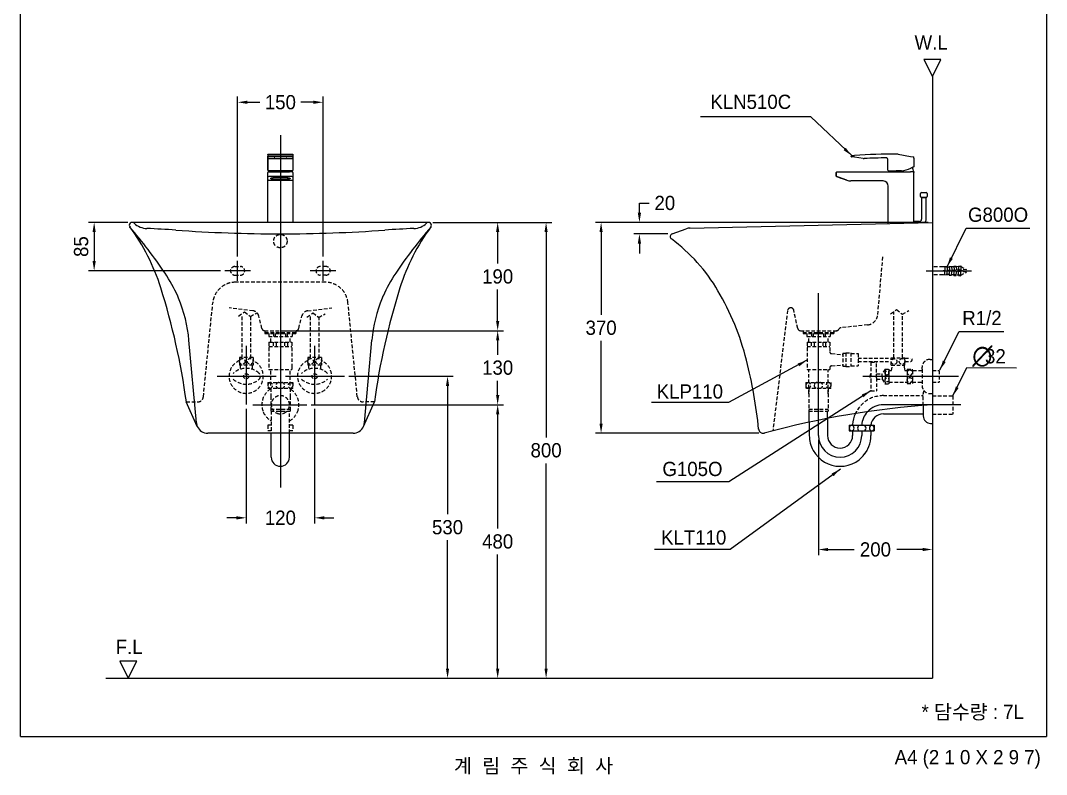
# Model space of a CAD drawing. Header units: millimetres. Extents: x 0 to 1800, y -67 to 2530.
# Drawn here: x 0 to 1800, y -67 to 1256 of the extents above; entities that cross this region are included whole.
import ezdxf
from ezdxf.enums import TextEntityAlignment as Align
from ezdxf.lldxf.tags import DXFTag

# ---------------------------------------------------------------- set-up
doc = ezdxf.new("R2010")
doc.units = ezdxf.units.MM
doc.linetypes.add('DASHED2', pattern=[9.525, 6.35, -3.175])
doc.layers.get('Defpoints').update_dxf_attribs({"color": 1})
for name, color, linetype in [('TEXT', 7, 'Continuous'), ('내부선 및 부속', 4, 'Continuous'), ('도각라인', 7, 'Continuous'), ('외형선', 3, 'Continuous'), ('점선', 6, 'DASHED2'), ('중심선', 1, 'DASHED'), ('치수선', 7, 'Continuous')]:
    doc.layers.add(name, color=color, linetype=linetype)
doc.styles.add('____', font='')
doc.styles.add('타이틀', font='H2GTRM.TTF', dxfattribs={"height": 25})
doc.styles.get('____').set_extended_font_data('굴림')
tags = doc.linetypes.add('DASHDOT', pattern=[70, 31, -13, 13, -13]).pattern_tags.tags
tags[10:11] = [DXFTag(74, 4), DXFTag(75, 0), DXFTag(340, '0'), DXFTag(46, 0.0), DXFTag(50, 0.0), DXFTag(44, 0.0), DXFTag(45, 0.0)]
tags[8:9] = [DXFTag(74, 4), DXFTag(75, 0), DXFTag(340, '0'), DXFTag(46, 0.0), DXFTag(50, 0.0), DXFTag(44, 0.0), DXFTag(45, 0.0)]
tags[6:7] = [DXFTag(74, 4), DXFTag(75, 0), DXFTag(340, '0'), DXFTag(46, 0.0), DXFTag(50, 0.0), DXFTag(44, 0.0), DXFTag(45, 0.0)]
tags[4:5] = [DXFTag(74, 4), DXFTag(75, 0), DXFTag(340, '0'), DXFTag(46, 0.0), DXFTag(50, 0.0), DXFTag(44, 0.0), DXFTag(45, 0.0)]
tags = doc.linetypes.add('DASHED', pattern=[25.72, 12.86, -12.86]).pattern_tags.tags
tags[6:7] = [DXFTag(74, 4), DXFTag(75, 0), DXFTag(340, '0'), DXFTag(46, 0.0), DXFTag(50, 0.0), DXFTag(44, 0.0), DXFTag(45, 0.0)]
tags[4:5] = [DXFTag(74, 4), DXFTag(75, 0), DXFTag(340, '0'), DXFTag(46, 0.0), DXFTag(50, 0.0), DXFTag(44, 0.0), DXFTag(45, 0.0)]
doc.dimstyles.new('MSADIM', dxfattribs={"dimtxt": 33, "dimasz": 17, "dimexe": 10, "dimexo": 7.5, "dimgap": 10, "dimtad": 0, "dimtih": 1, "dimtoh": 1, "dimdec": 0, "dimzin": 1, "dimdsep": 46, "dimtxsty": '____', "dimcen": 11.25, "dimadec": 0, "dimazin": 0, "dimtfac": 1, "dimtdec": 0, "dimtix": 1, "dimtmove": 0, "dimatfit": 3, "dimfxl": 0, "dimtolj": 1, "dimtzin": 1, "dimarcsym": 0})

# ---------------------------------------------------------------- blocks, each defined once
blk = doc.blocks.new('*D2')
at = {"layer": 'Defpoints', "color": 0}
for p in [(195.9, 901.9), (129.2, 816.9), (358.4, 816.9)]:
    blk.add_point(p, dxfattribs=at)
at = {"layer": '치수선', "color": 0, "lineweight": -2}
for p, q in [((188.4, 901.9), (119.2, 901.9)), ((129.2, 884.9), (129.2, 833.9)), ((350.9, 816.9), (119.2, 816.9))]:
    blk.add_line(p, q, dxfattribs=at)
at = {"layer": '치수선', "color": 0}
for points in [[(126.4, 884.9), (132, 884.9), (129.2, 901.9)], [(126.4, 833.9), (132, 833.9), (129.2, 816.9)]]:
    blk.add_solid(points, dxfattribs=at)
at = {"layer": '치수선', "color": 0, "insert": (106.4, 859.4), "char_height": 25, "attachment_point": 5, "rotation": 90, "style": '____'}
blk.add_mtext('\\A1;85', dxfattribs=at)
blk = doc.blocks.new('*D3')
at = {"color": 0, "lineweight": -2}
for p, q in [((510.1, 581.9), (847.1, 581.9)), ((837.1, 564.9), (837.1, 364.7)), ((837.1, 118.9), (837.1, 319)), ((719, 101.9), (847.1, 101.9))]:
    blk.add_line(p, q, dxfattribs=at)
at = {"color": 0}
for points in [[(834.3, 564.9), (840, 564.9), (837.1, 581.9)], [(834.3, 118.9), (840, 118.9), (837.1, 101.9)]]:
    blk.add_solid(points, dxfattribs=at)
at = {"layer": 'Defpoints', "color": 0}
for p in [(502.6, 581.9), (837.1, 581.9), (711.5, 101.9)]:
    blk.add_point(p, dxfattribs=at)
at = {"color": 0, "insert": (837.1, 341.9), "char_height": 25, "attachment_point": 5, "style": '____'}
blk.add_mtext('\\A1;480', dxfattribs=at)
blk = doc.blocks.new('*D4')
at = {"color": 0, "lineweight": -2}
for p, q in [((463.4, 711.9), (847.1, 711.9)), ((837.1, 694.9), (837.1, 669.7)), ((837.1, 598.9), (837.1, 624)), ((844.6, 581.9), (847.1, 581.9))]:
    blk.add_line(p, q, dxfattribs=at)
at = {"color": 0}
for points in [[(834.3, 694.9), (840, 694.9), (837.1, 711.9)], [(834.3, 598.9), (840, 598.9), (837.1, 581.9)]]:
    blk.add_solid(points, dxfattribs=at)
at = {"layer": 'Defpoints', "color": 0}
for p in [(455.9, 711.9), (837.1, 711.9), (837.1, 581.9)]:
    blk.add_point(p, dxfattribs=at)
at = {"color": 0, "insert": (837.1, 646.9), "char_height": 25, "attachment_point": 5, "style": '____'}
blk.add_mtext('\\A1;130', dxfattribs=at)
blk = doc.blocks.new('*D5')
at = {"color": 0, "lineweight": -2}
for p, q in [((723.4, 901.9), (847.1, 901.9)), ((837.1, 884.9), (837.1, 829.7)), ((837.1, 728.9), (837.1, 784)), ((844.6, 711.9), (847.1, 711.9))]:
    blk.add_line(p, q, dxfattribs=at)
at = {"color": 0}
for points in [[(834.3, 884.9), (840, 884.9), (837.1, 901.9)], [(834.3, 728.9), (840, 728.9), (837.1, 711.9)]]:
    blk.add_solid(points, dxfattribs=at)
at = {"layer": 'Defpoints', "color": 0}
for p in [(715.9, 901.9), (837.1, 901.9), (837.1, 711.9)]:
    blk.add_point(p, dxfattribs=at)
at = {"color": 0, "insert": (837.1, 806.9), "char_height": 25, "attachment_point": 5, "style": '____'}
blk.add_mtext('\\A1;190', dxfattribs=at)
blk = doc.blocks.new('*D6')
at = {"color": 0, "lineweight": -2}
for p, q in [((395.9, 574.7), (395.9, 373.5)), ((515.9, 574.7), (515.9, 373.5)), ((378.9, 383.5), (361.9, 383.5)), ((532.9, 383.5), (549.9, 383.5))]:
    blk.add_line(p, q, dxfattribs=at)
at = {"color": 0}
for points in [[(378.9, 386.3), (378.9, 380.6), (395.9, 383.5)], [(532.9, 386.3), (532.9, 380.6), (515.9, 383.5)]]:
    blk.add_solid(points, dxfattribs=at)
at = {"layer": 'Defpoints', "color": 0}
for p in [(395.9, 582.2), (515.9, 582.2), (515.9, 383.5)]:
    blk.add_point(p, dxfattribs=at)
at = {"color": 0, "insert": (455.9, 383.5), "char_height": 25, "attachment_point": 5, "style": '____'}
blk.add_mtext('\\A1;120', dxfattribs=at)
blk = doc.blocks.new('*D7')
at = {"color": 0, "lineweight": -2}
for p, q in [((576.2, 631.9), (759.2, 631.9)), ((749.2, 614.9), (749.2, 389.7)), ((749.2, 118.9), (749.2, 344.1)), ((630.5, 101.9), (759.2, 101.9))]:
    blk.add_line(p, q, dxfattribs=at)
at = {"color": 0}
for points in [[(746.4, 614.9), (752, 614.9), (749.2, 631.9)], [(746.4, 118.9), (752, 118.9), (749.2, 101.9)]]:
    blk.add_solid(points, dxfattribs=at)
at = {"layer": 'Defpoints', "color": 0}
for p in [(568.7, 631.9), (623, 101.9), (749.2, 101.9)]:
    blk.add_point(p, dxfattribs=at)
at = {"color": 0, "insert": (749.2, 366.9), "char_height": 25, "attachment_point": 5, "style": '____'}
blk.add_mtext('\\A1;530', dxfattribs=at)
blk = doc.blocks.new('*D8')
at = {"color": 0, "lineweight": -2}
for p, q in [((843.2, 901.9), (932.1, 901.9)), ((922.1, 884.9), (922.1, 524.7)), ((922.1, 118.9), (922.1, 479.1)), ((843.2, 101.9), (932.1, 101.9))]:
    blk.add_line(p, q, dxfattribs=at)
at = {"color": 0}
for points in [[(919.3, 884.9), (924.9, 884.9), (922.1, 901.9)], [(919.3, 118.9), (924.9, 118.9), (922.1, 101.9)]]:
    blk.add_solid(points, dxfattribs=at)
at = {"layer": 'Defpoints', "color": 0}
for p in [(835.7, 901.9), (835.7, 101.9), (922.1, 101.9)]:
    blk.add_point(p, dxfattribs=at)
at = {"color": 0, "insert": (922.1, 501.9), "char_height": 25, "attachment_point": 5, "style": '____'}
blk.add_mtext('\\A1;800', dxfattribs=at)
blk = doc.blocks.new('*D12')
at = {"color": 0, "lineweight": -2}
for p, q in [((1592.4, 901.9), (1008.6, 901.9)), ((1018.6, 884.9), (1018.6, 739.7)), ((1018.6, 548.9), (1018.6, 694.1)), ((1295.4, 531.9), (1008.6, 531.9))]:
    blk.add_line(p, q, dxfattribs=at)
at = {"color": 0}
for points in [[(1015.8, 884.9), (1021.4, 884.9), (1018.6, 901.9)], [(1015.8, 548.9), (1021.4, 548.9), (1018.6, 531.9)]]:
    blk.add_solid(points, dxfattribs=at)
at = {"layer": 'Defpoints', "color": 0}
for p in [(1018.6, 901.9), (1599.9, 901.9), (1302.9, 531.9)]:
    blk.add_point(p, dxfattribs=at)
at = {"color": 0, "insert": (1018.6, 716.9), "char_height": 25, "attachment_point": 5, "style": '____'}
blk.add_mtext('\\A1;370', dxfattribs=at)
blk = doc.blocks.new('*D13')
at = {"color": 0, "lineweight": -2}
for p, q in [((1085.8, 918.9), (1085.8, 935.9)), ((1085.8, 935.9), (1102.8, 935.9)), ((1592.4, 901.9), (1075.8, 901.9)), ((1135.7, 881.6), (1075.8, 881.6)), ((1085.8, 864.6), (1085.8, 847.6))]:
    blk.add_line(p, q, dxfattribs=at)
at = {"color": 0}
for points in [[(1083, 918.9), (1088.7, 918.9), (1085.8, 901.9)], [(1083, 864.6), (1088.7, 864.6), (1085.8, 881.6)]]:
    blk.add_solid(points, dxfattribs=at)
at = {"layer": 'Defpoints', "color": 0}
for p in [(1599.9, 901.9), (1085.8, 881.6), (1143.2, 881.6)]:
    blk.add_point(p, dxfattribs=at)
at = {"color": 0, "insert": (1130.4, 935.9), "char_height": 25, "attachment_point": 5, "style": '____'}
blk.add_mtext('\\A1;20', dxfattribs=at)
blk = doc.blocks.new('*D14')
at = {"color": 0, "lineweight": -2}
for p, q in [((1599.9, 541.7), (1599.9, 317.9)), ((1399.9, 520.4), (1399.9, 317.9)), ((1416.9, 327.9), (1462.6, 327.9)), ((1582.9, 327.9), (1537.2, 327.9))]:
    blk.add_line(p, q, dxfattribs=at)
at = {"color": 0}
for points in [[(1416.9, 330.7), (1416.9, 325.1), (1399.9, 327.9)], [(1582.9, 330.7), (1582.9, 325.1), (1599.9, 327.9)]]:
    blk.add_solid(points, dxfattribs=at)
at = {"layer": 'Defpoints', "color": 0}
for p in [(1599.9, 549.2), (1399.9, 527.9), (1399.9, 327.9)]:
    blk.add_point(p, dxfattribs=at)
at = {"color": 0, "insert": (1499.9, 327.9), "char_height": 25, "attachment_point": 5, "style": '____'}
blk.add_mtext('\\A1;200', dxfattribs=at)
blk = doc.blocks.new('*D15')
at = {"color": 0, "lineweight": -2}
for p, q in [((380.9, 841.9), (380.9, 1122.7)), ((530.9, 841.9), (530.9, 1122.7)), ((397.9, 1112.7), (419.9, 1112.7)), ((513.9, 1112.7), (491.8, 1112.7))]:
    blk.add_line(p, q, dxfattribs=at)
at = {"color": 0}
for points in [[(397.9, 1115.5), (397.9, 1109.9), (380.9, 1112.7)], [(513.9, 1115.5), (513.9, 1109.9), (530.9, 1112.7)]]:
    blk.add_solid(points, dxfattribs=at)
at = {"layer": 'Defpoints', "color": 0}
for p in [(530.9, 1112.7), (380.9, 834.4), (530.9, 834.4)]:
    blk.add_point(p, dxfattribs=at)
at = {"color": 0, "insert": (455.9, 1112.7), "char_height": 25, "attachment_point": 5, "style": '____'}
blk.add_mtext('\\A1;150', dxfattribs=at)

msp = doc.modelspace()

# ---------------------------------------------------------------- linework, layer by layer
at = {"layer": '내부선 및 부속', "linetype": 'Continuous'}
for p, q in [((433.9, 1020.6), (433.9, 1018.3)), ((433.9, 1020.6), (433.9, 1020.4)), ((433.9, 1020.4), (433.9, 1016.6)), ((433.9, 1017.1), (433.9, 1018.3)), ((433.9, 1015), (433.9, 1017.1)), ((433.9, 1016.6), (433.9, 1015.8)), ((433.9, 993.6), (433.9, 1016.2)), ((433.9, 1016.2), (433.9, 1014.9)), ((433.9, 1014.6), (433.9, 1015.8)), ((433.9, 1014.9), (433.9, 1015)), ((433.9, 1014.6), (433.9, 997.7)), ((434.9, 1021.6), (476.9, 1021.6)), ((434.9, 1014), (476.9, 1014)), ((471.9, 1018), (439.9, 1018)), ((439.9, 1018), (439.9, 1017.8)), ((439.9, 1017.8), (471.9, 1017.8)), ((445.9, 1017.4), (444.9, 1017.4)), ((444.9, 1017.4), (444.9, 1016.8)), ((444.9, 1016.8), (444.9, 1016.5)), ((444.9, 1016.5), (445.9, 1016.5)), ((445.9, 1016.5), (445.9, 1017.4)), ((445.9, 1016.8), (445.9, 1017.4)), ((445.9, 1016.5), (445.9, 1016.8)), ((465.9, 1017.4), (465.9, 1016.8)), ((466.9, 1017.4), (465.9, 1017.4)), ((465.9, 1016.8), (465.9, 1016.5)), ((465.9, 1016.5), (466.9, 1016.5)), ((466.9, 1016.5), (465.9, 1016.5)), ((466.9, 1016.8), (466.9, 1017.4)), ((466.9, 1016.5), (466.9, 1017.4)), ((466.9, 1016.5), (466.9, 1016.8)), ((466.9, 1016.5), (466.9, 1016.5)), ((471.9, 1017.8), (471.9, 1018)), ((476.9, 1013.9), (476.9, 1014)), ((477.9, 1020.6), (477.9, 1018.3)), ((477.9, 1018.3), (477.9, 1017.1)), ((477.9, 1017.1), (477.9, 1015)), ((477.9, 1016.2), (477.9, 1016.2)), ((477.9, 1016.2), (477.9, 993.6)), ((477.9, 1014.9), (477.9, 1015)), ((1457.4, 1017.8), (1457.4, 1018)), ((1457.4, 1018), (1457.4, 1017.8)), ((1463.3, 1016.1), (1458.3, 1016.8)), ((1478.4, 1014), (1463.3, 1016.1)), ((1521.9, 993.6), (1521.9, 1012.2)), ((1539.9, 1021.4), (1561.6, 1017.6)), ((1561.6, 1017.6), (1566.6, 1016.7)), ((1567.4, 1015.7), (1567.4, 1015.6)), ((1567.4, 1014.6), (1567.4, 1015.6)), ((1567.4, 1014.6), (1567.4, 1000.2)), ((433.9, 997.7), (433.9, 993.6)), ((435.3, 992.6), (434.9, 992.6)), ((434.9, 990.6), (439.9, 990.6)), ((476.5, 992.6), (435.3, 992.6)), ((439.9, 990.6), (471.9, 990.6)), ((476.9, 990.6), (471.9, 990.6)), ((476.9, 992.6), (476.5, 992.6)), ((1432.2, 990.6), (1437.2, 990.6)), ((1437.2, 990.6), (1561.4, 990.6)), ((1522.9, 992.6), (1536.4, 992.6)), ((1523.4, 992.6), (1527.9, 992.6)), ((1538.4, 992.6), (1536.4, 992.6)), ((1545.4, 992.6), (1538.4, 992.6)), ((1566.4, 990.6), (1561.4, 990.6)), ((1566.4, 990.6), (1567.4, 990.6)), ((1567.4, 990.6), (1567.4, 989.6)), ((433.9, 981.5), (433.9, 989.6)), ((433.9, 901.9), (433.9, 989.6)), ((433.9, 976.7), (433.9, 981.5)), ((433.9, 975.6), (433.9, 976.7)), ((433.9, 901.9), (433.9, 975.6)), ((434.9, 975.8), (476.9, 975.8)), ((439.9, 983.3), (471.9, 983.3)), ((468.9, 980.3), (442.9, 980.3)), ((442.9, 977.6), (442.9, 980.3)), ((442.9, 977.6), (468.9, 977.6)), ((468.9, 977.6), (468.9, 980.3)), ((477.9, 989.6), (477.9, 981.5)), ((477.9, 981.5), (477.9, 976.7)), ((477.9, 975.6), (477.9, 976.7)), ((477.9, 975.6), (477.9, 975.6)), ((477.9, 975.6), (477.9, 901.9)), ((1431.2, 983.3), (1431.2, 989.6)), ((1431.2, 989.6), (1431.2, 983.3)), ((1436.8, 980.5), (1431.8, 982.3)), ((1431.8, 982.3), (1436.8, 980.5)), ((1436.8, 980.5), (1449.8, 975.8)), ((1449.8, 975.8), (1436.8, 980.5)), ((1437.5, 980.3), (1445, 977.6)), ((1445, 977.6), (1437.5, 980.3)), ((1513.4, 974.6), (1456.7, 974.6)), ((1567.4, 901.1), (1567.4, 989.6)), ((1522.4, 900), (1522.4, 965.6)), ((1580.8, 954.6), (1588.9, 954.6)), ((1578.8, 947.5), (1578.8, 952.6)), ((1580.8, 945.6), (1580.8, 907.6)), ((1580.8, 945.6), (1588.8, 945.6)), ((1584.8, 945.6), (1580.8, 945.6)), ((1587.2, 945.6), (1582.5, 945.6)), ((1588.8, 945.6), (1584.8, 945.6)), ((1588.9, 945.6), (1584.8, 945.6)), ((1588.8, 907.6), (1588.8, 945.6)), ((1590.8, 952.7), (1590.8, 947.5)), ((1567.4, 922.6), (1567.4, 927.6)), ((1567.4, 901.1), (1567.4, 922.6)), ((1576.8, 903.6), (1567.4, 903.6)), ((308.5, 550.1), (295.5, 695)), ((603.3, 550.1), (616.3, 695)), ((1583.7, 580.6), (1583.7, 565.7)), ((1383.9, 551.3), (1383.9, 570.9)), ((1415.9, 557.8), (1415.9, 570.9)), ((1513.8, 565.9), (1583.7, 565.9)), ((1583.7, 565.7), (1583.7, 562.2)), ((1383.9, 551.3), (1383.9, 527.9)), ((1415.9, 557.8), (1415.9, 527.9)), ((1453.9, 545.9), (1497.9, 545.9)), ((1453.9, 545.9), (1453.9, 535.9)), ((1459.9, 545.9), (1459.9, 547)), ((1497.9, 545.9), (1497.9, 535.9)), ((1596.7, 549.2), (1599.9, 549.2)), ((439.9, 489.9), (439.9, 531.9)), ((471.9, 489.9), (471.9, 531.9)), ((1453.9, 535.9), (1497.9, 535.9)), ((1459.9, 535.9), (1459.9, 527.9)), ((1491.9, 535.9), (1491.9, 527.9))]:
    msp.add_line(p, q, dxfattribs=at)
for centre, radius, start, end in [((476.9, 1014.9), 1, 270, 0), ((1458.4, 1017.8), 1, 202.1993, 262.1993), ((1458.4, 1017.8), 1, 202.1993, 262.1993), ((1458.4, 1017.8), 1, 202.1993, 262.1993), ((1458.4, 1017.8), 1, 202.1993, 262.1993), ((1531.1, 21.6), 1000, 89.5936, 93.8863), ((1479.7, 1023.9), 10, 262.1993, 272.9349), ((1531.1, 21.6), 993.6, 90.6538, 92.9349), ((1518.6, 1012), 3.34, 2.007, 69.3544), ((1538.1, 1011.6), 10, 80, 89.5936), ((434.9, 993.6), 1, 180, 270), ((434.9, 989.6), 1, 90, 180), ((434.9, 989.6), 1, 90, 180), ((463.5, 985.5), 27.6, 165.1842, 169.4357), ((449.2, 985.5), 27.6, 10.5643, 14.8158), ((476.9, 993.6), 1, 270, 0), ((476.9, 989.6), 1, 0, 90), ((1432.2, 989.6), 1, 90, 180), ((1432.2, 989.6), 1, 90, 180), ((1522.9, 993.6), 1, 180, 270), ((1554.6, 985.5), 27.6, 165.1842, 169.4357), ((1539.8, 1048.1), 55.8, 275.72, 293.156), ((1540.2, 985.5), 27.6, 10.5643, 27.3016), ((1456.7, 994.6), 20, 250, 270), ((1456.7, 994.6), 20, 250, 270), ((1513.4, 965.6), 9, 0, 90), ((1580.8, 952.6), 2, 90, 180), ((1588.9, 952.7), 1.92, 0, 90), ((1580.8, 947.5), 1.92, 180, 270), ((1588.9, 947.5), 1.92, 270, 0), ((195.9, 896.9), 5, 46.9551, 220.5015), ((223.2, 926.1), 35, 226.9503, 267.6262), ((688.6, 926.1), 35, 272.3738, 313.0497), ((715.9, 896.9), 5, 319.4985, 133.0449), ((1576.8, 907.6), 4, 270, 0), ((1576.8, 907.6), 12, 329.9733, 0), ((-492.3, 309.1), 900, 34.0376, 40.5131), ((148.4, -877.3), 1770, 85.984, 87.6262), ((455.9, 3501.9), 2620, 265.984, 270), ((455.9, 3501.9), 2620, 270, 274.016), ((763.3, -877.3), 1770, 92.3738, 94.016), ((1404, 309.1), 900, 139.4869, 145.9624), ((46.4, 672.9), 250, 23.4089, 34.0376), ((865.4, 672.9), 250, 145.9624, 156.5911), ((46.5, 672.7), 250, 5.1243, 22.7031), ((865.3, 672.7), 250, 157.2969, 174.8757), ((1513.8, 543.9), 54, 155.3498, 176.6714), ((1513.8, 543.9), 22, 90, 174.7841), ((1596.7, 562.2), 13, 180, 270), ((328.4, 551.9), 20, 185.1243, 204.0269), ((583.4, 551.9), 20, 335.9731, 354.8757), ((1458.9, 540.9), 5, 98.6269, 261.3731), ((1457.4, 540.9), 5, 278.6269, 81.3731), ((1473.4, 540.9), 5, 90, 270), ((1478.4, 540.9), 5, 270, 90), ((1494.4, 540.9), 5, 98.6269, 261.3731), ((1492.9, 540.9), 5, 278.6269, 81.3731), ((1437.9, 527.9), 54, 180, 208.7822), ((1437.9, 527.9), 22, 180, 0), ((1437.9, 527.9), 54, 318.7051, 0), ((455.9, 489.9), 16, 180, 0), ((1437.9, 527.9), 54, 208.7822, 331.2178)]:
    msp.add_arc(centre, radius, start, end, dxfattribs=at)
for points, knots in [([(433.9, 1020.7), (433.9, 1020.8), (433.9, 1020.9), (434, 1021), (434.1, 1021.3), (434.3, 1021.5), (434.6, 1021.6), (434.8, 1021.6), (434.9, 1021.6)], [0, 0, 0, 0, 0.097046, 0.215477, 0.366984, 0.6013, 0.806128, 1, 1, 1, 1]), ([(439.9, 1018), (439.4, 1018), (438.8, 1018), (437.9, 1018), (437.3, 1018), (436.7, 1018), (435.9, 1018), (435.3, 1018.1), (434.8, 1018.1), (434.6, 1018.1), (434.5, 1018.2), (434.3, 1018.2), (434, 1018.2), (433.9, 1018.3), (433.9, 1018.3)], [0, 0, 0, 0, 0.142857, 0.214286, 0.285714, 0.357143, 0.428571, 0.571429, 0.642857, 0.678571, 0.696429, 0.714286, 0.857143, 1, 1, 1, 1]), ([(433.9, 1017.1), (433.9, 1017.2), (434.3, 1017.4), (436, 1017.6), (438.1, 1017.7), (439.4, 1017.8), (439.9, 1017.8)], [0, 0, 0, 0, 0.285714, 0.571429, 0.857143, 1, 1, 1, 1]), ([(477.8, 1018.2), (477.8, 1018.2), (477.6, 1018.2), (477.3, 1018.2), (476.6, 1018.1), (475.8, 1018), (475.1, 1018), (474.3, 1018), (473.2, 1018), (472.3, 1018), (471.9, 1018)], [0, 0, 0, 0, 0.022938, 0.185782, 0.348626, 0.511469, 0.592891, 0.674313, 0.837156, 1, 1, 1, 1]), ([(471.9, 1017.8), (472.8, 1017.8), (474.6, 1017.7), (476.7, 1017.5), (477.6, 1017.3), (477.8, 1017.2), (477.8, 1017.2)], [0, 0, 0, 0, 0.32589, 0.651781, 0.977671, 1, 1, 1, 1]), ([(476.9, 1021.6), (476.9, 1021.6), (477, 1021.6), (477.2, 1021.6), (477.5, 1021.4), (477.6, 1021.3), (477.8, 1021.1), (477.8, 1021), (477.9, 1020.8), (477.9, 1020.7), (477.9, 1020.7), (477.9, 1020.7)], [0, 0, 0, 0, 0.020818, 0.239105, 0.419032, 0.574027, 0.708164, 0.821662, 0.913084, 0.980269, 1, 1, 1, 1]), ([(1458.3, 1019), (1458.2, 1018.9), (1458, 1018.9), (1457.8, 1018.7), (1457.6, 1018.5), (1457.4, 1018.3), (1457.4, 1018.1), (1457.4, 1018)], [0, 0, 0, 0, 0.285714, 0.428571, 0.571429, 0.785714, 1, 1, 1, 1]), ([(1458.3, 1019), (1458.3, 1019), (1458.4, 1019), (1458.7, 1019), (1459.1, 1019), (1459.5, 1019), (1460.2, 1019.1), (1461.2, 1019.2), (1462.2, 1019.2), (1463, 1019.3), (1463.3, 1019.3)], [0, 0, 0, 0, 0.142857, 0.285714, 0.357143, 0.428571, 0.571429, 0.714286, 0.857143, 1, 1, 1, 1]), ([(1566.8, 999.2), (1566.8, 999.2), (1566.7, 999.2), (1566.5, 999), (1566.1, 998.8), (1565.7, 998.7), (1565.4, 998.5), (1564.9, 998.3), (1564.5, 998), (1563.8, 997.7), (1563.2, 997.4), (1562.6, 997.1), (1562.4, 997), (1562.2, 997)], [0, 0, 0, 0, 0.022972, 0.19686, 0.283804, 0.370748, 0.457692, 0.5229, 0.63158, 0.718524, 0.892412, 0.935884, 1, 1, 1, 1]), ([(1566.4, 999), (1566.4, 999), (1566.4, 999), (1566.3, 999), (1566.3, 999), (1566.2, 998.9), (1566.2, 998.9), (1566.1, 998.9), (1566, 998.8), (1566, 998.8), (1565.9, 998.8), (1565.9, 998.7), (1565.8, 998.7), (1565.7, 998.7), (1565.7, 998.7), (1565.6, 998.6), (1565.5, 998.6), (1565.4, 998.5), (1565.3, 998.4), (1565.2, 998.4), (1565, 998.3), (1564.9, 998.2), (1564.9, 998.2), (1564.8, 998.2), (1564.8, 998.2), (1564.8, 998.2)], [0, 0, 0, 0, 0.147203, 0.147203, 0.295653, 0.295653, 0.37051, 0.37051, 0.483564, 0.483564, 0.521467, 0.521467, 0.597561, 0.597561, 0.635788, 0.635788, 0.751471, 0.751471, 0.829397, 0.829397, 0.947331, 0.947331, 0.986892, 0.986892, 1, 1, 1, 1]), ([(1567.3, 1000.1), (1567.3, 1000), (1567.3, 999.8), (1567.2, 999.6), (1567, 999.4), (1566.9, 999.3), (1566.8, 999.2)], [0, 0, 0, 0, 0.250001, 0.499999, 0.749998, 1, 1, 1, 1]), ([(1567.3, 1000.1), (1567.3, 1000.1), (1567.4, 1000.1), (1567.4, 1000.2), (1567.4, 1000.2)], [0, 0, 0, 0, 0.15708, 1, 1, 1, 1]), ([(433.9, 981.5), (433.9, 981.7), (434.3, 982.3), (436, 982.9), (438.1, 983.2), (439.4, 983.3), (439.9, 983.3)], [0, 0, 0, 0, 0.285714, 0.571429, 0.857143, 1, 1, 1, 1]), ([(433.9, 975.6), (433.9, 975.6), (433.9, 975.6), (433.9, 975.5), (433.9, 975.4), (433.9, 975.3)], [0, 0, 0, 0, 0.003909, 0.003909, 1, 1, 1, 1]), ([(471.9, 983.3), (472.8, 983.3), (474.6, 983.2), (476.7, 982.6), (477.6, 982.1), (477.8, 981.8), (477.8, 981.8)], [0, 0, 0, 0, 0.326484, 0.652968, 0.979452, 1, 1, 1, 1]), ([(477.9, 975.4), (477.9, 975.4), (477.9, 975.4), (477.9, 975.4), (477.9, 975.4)], [0, 0, 0, 0, 0.705199, 1, 1, 1, 1]), ([(1431.2, 983.3), (1431.2, 983.2), (1431.2, 983), (1431.3, 982.8), (1431.4, 982.6), (1431.6, 982.5), (1431.7, 982.4), (1431.8, 982.3)], [0, 0, 0, 0, 0.214286, 0.428571, 0.571429, 0.714286, 1, 1, 1, 1])]:
    msp.add_open_spline(points, degree=3, knots=knots, dxfattribs=at)
for points in [[(434.9, 1014), (433.9, 1014), (433.9, 1015)], [(477.9, 1015), (477.9, 1014), (476.9, 1014)], [(434.9, 975.8), (433.9, 975.8), (433.9, 976.7)], [(477.9, 976.7), (477.9, 975.8), (476.9, 975.8)]]:
    msp.add_rational_spline(points, [1, 0.707106769085, 1], degree=2, dxfattribs=at)
for points, degree in [([(477.3, 1014.1), (477.3, 1014), (477.4, 1014), (477.4, 1013.9)], 3), ([(477.5, 1014.1), (477.4, 1014.1), (477.4, 1014), (477.4, 1013.9)], 3), ([(477.9, 1018.5), (477.9, 1018.4), (477.8, 1018.2)], 2), ([(477.9, 1018.3), (477.9, 1018.3), (477.8, 1018.3), (477.8, 1018.2)], 3), ([(477.8, 1017.2), (477.8, 1017), (477.9, 1016.9)], 2), ([(477.8, 1017.2), (477.8, 1017.2), (477.9, 1017.1), (477.9, 1017.1)], 3), ([(477.9, 1018.5), (477.9, 1018.4), (477.9, 1018.4), (477.9, 1018.3)], 3), ([(477.9, 1017.1), (477.9, 1017), (477.9, 1016.9), (477.9, 1016.9)], 3), ([(1458.3, 1019), (1457.8, 1018.9), (1457.4, 1018.5), (1457.4, 1018)], 3), ([(1457.4, 1017.8), (1457.4, 1017.3), (1457.8, 1016.8), (1458.3, 1016.8)], 3), ([(1458.1, 1018.9), (1458.1, 1018.9), (1458.1, 1018.9), (1458.2, 1018.9)], 3), ([(1561.6, 1017.6), (1561.6, 1017.6), (1561.6, 1017.6), (1561.6, 1017.6)], 3), ([(1567.4, 1015.7), (1567.4, 1016.2), (1567, 1016.6), (1566.6, 1016.7)], 3), ([(1562.3, 997), (1562, 996.9), (1561.8, 996.8)], 2), ([(1561.8, 996.8), (1561.8, 996.8), (1561.8, 996.8), (1561.8, 996.8)], 3), ([(477.8, 981.8), (477.8, 981.7), (477.9, 981.6), (477.9, 981.5)], 3), ([(477.8, 981.8), (477.8, 981.5), (477.9, 981.3)], 2), ([(477.9, 981.5), (477.9, 981.4), (477.9, 981.3), (477.9, 981.3)], 3), ([(1431.2, 983.3), (1431.2, 982.9), (1431.4, 982.5), (1431.8, 982.3)], 3)]:
    msp.add_open_spline(points, degree=degree, dxfattribs=at)
for points in [[(442.9, 977.6), (438.9, 977.6), (438.9, 978.9), (438.9, 980.3), (442.9, 980.3)], [(468.9, 980.3), (472.9, 980.3), (472.9, 978.9), (472.9, 977.6), (468.9, 977.6)]]:
    msp.add_rational_spline(points, [1, 0.707106769085, 1, 0.707106769085, 1], degree=2, knots=[0, 0, 0, 0.5, 0.5, 1, 1, 1], dxfattribs=at)
at = {"layer": '도각라인'}
for p, q in [((0, 0), (0, 2530)), ((1800, 2530), (1800, 0)), ((0, 0), (1800, 0))]:
    msp.add_line(p, q, dxfattribs=at)
at = {"layer": '외형선', "linetype": 'Continuous'}
for p, q in [((1614.9, 1187.9), (1584.9, 1187.9)), ((1584.9, 1187.9), (1599.9, 1157.9)), ((1599.9, 1157.9), (1614.9, 1187.9)), ((1599.9, 1157.9), (1599.9, 101.9)), ((204.1, 132.2), (174.1, 132.2)), ((174.1, 132.2), (189.1, 102.2)), ((189.1, 102.2), (204.1, 132.2)), ((149.5, 101.9), (1599.9, 101.9))]:
    msp.add_line(p, q, dxfattribs=at)
at = {"layer": '외형선'}
for p, q in [((715.9, 901.9), (195.9, 901.9)), ((1174.4, 891.9), (1599.9, 901.9)), ((1599.9, 901.9), (1599.9, 581.9)), ((1143.2, 881.6), (1168, 890.7)), ((310.1, 543.7), (290.9, 586.9)), ((601.6, 543.7), (620.9, 586.9)), ((583.4, 531.9), (328.4, 531.9))]:
    msp.add_line(p, q, dxfattribs=at)
for centre, radius, start, end in [((-102.1, 677.6), 365, 17.4669, 36.3461), ((1013.9, 677.6), 365, 143.6539, 162.5331), ((1174.9, 871.9), 20, 90, 110.0886), ((1144.9, 876.9), 5, 110.0886, 233.5093), ((960.6, 627.6), 305, 30.4001, 53.5093), ((-912.9, 422.5), 1215, 7.7773, 17.4669), ((1824.7, 422.5), 1215, 162.5331, 172.2227), ((818.2, 544.2), 470, 14.27, 30.4001), ((28, 665), 270, 22.7031, 23.4089), ((883.7, 665), 270, 156.5911, 157.2969), ((483.9, 459.1), 815, 5.6342, 14.27), ((1707.9, -959.3), 1545, 94.0087, 105.117), ((328.4, 551.9), 20, 204.0269, 270), ((583.4, 551.9), 20, 270, 335.9731), ((1302.9, 539.9), 8, 180, 285.117)]:
    msp.add_arc(centre, radius, start, end, dxfattribs=at)
at = {"layer": '점선'}
for p, q in [((1504, 740.1), (1513.2, 844)), ((375.9, 824.4), (385.9, 824.4)), ((535.9, 824.4), (525.9, 824.4)), ((1618.5, 823.9), (1599.9, 823.9)), ((1625.5, 824.2), (1618.5, 823.9)), ((1659.9, 819), (1618.7, 816.9)), ((1659.9, 814.7), (1618.7, 816.9)), ((1621.5, 824), (1621.9, 817)), ((1621.5, 809.7), (1621.9, 816.7)), ((1649.6, 824.5), (1621.6, 823)), ((1649.6, 809.2), (1621.6, 810.7)), ((1625.5, 824.2), (1625.9, 817.2)), ((1625.5, 809.5), (1625.9, 816.5)), ((1629.5, 824.4), (1633.5, 824.7)), ((1629.5, 824.4), (1629.9, 817.5)), ((1629.5, 809.3), (1629.9, 816.3)), ((1633.5, 824.7), (1633.9, 817.7)), ((1633.5, 809.1), (1633.9, 816.1)), ((1637.5, 824.9), (1641.5, 825.1)), ((1637.5, 824.9), (1637.9, 817.9)), ((1637.5, 808.9), (1637.9, 815.9)), ((1641.5, 825.1), (1641.9, 818.1)), ((1641.5, 808.7), (1641.9, 815.7)), ((1645.5, 825.3), (1649.5, 825.5)), ((1645.5, 825.3), (1645.9, 818.3)), ((1645.5, 808.5), (1645.9, 815.4)), ((1652.9, 816.9), (1647.8, 818.4)), ((1652.9, 816.9), (1647.8, 815.3)), ((1649.5, 825.5), (1649.9, 818.5)), ((1649.5, 808.2), (1649.9, 815.2)), ((1649.6, 824.5), (1659.9, 819)), ((1649.6, 809.2), (1659.9, 814.7)), ((375.9, 809.4), (385.9, 809.4)), ((534.7, 796.9), (377.1, 796.9)), ((535.9, 809.4), (525.9, 809.4)), ((1618.5, 809.9), (1599.9, 809.9)), ((1625.5, 809.5), (1618.5, 809.9)), ((1629.5, 809.3), (1633.5, 809.1)), ((1637.5, 808.9), (1641.5, 808.7)), ((1645.5, 808.5), (1649.5, 808.2)), ((320.8, 595.9), (337.3, 760.8)), ((590.9, 595.9), (574.5, 760.8)), ((407.8, 746.8), (365.9, 751.9)), ((382.6, 737.5), (393.2, 745)), ((393.2, 745), (403.4, 736.9)), ((403.4, 736.9), (414.6, 743.3)), ((502.6, 735.7), (513.2, 743.2)), ((503.9, 746.8), (545.9, 751.9)), ((513.2, 743.2), (523.4, 735.1)), ((523.4, 735.1), (534.6, 741.5)), ((1345.8, 747.5), (1319.9, 536.1)), ((1351.8, 751.9), (1350.8, 751.9)), ((1363.5, 715.8), (1356.6, 747.9)), ((1526.5, 741.3), (1537.1, 748.8)), ((1532.2, 664.3), (1532.2, 745.4)), ((1537.1, 748.8), (1547.2, 740.7)), ((1547.2, 740.7), (1558.5, 747.2)), ((1547.2, 664.3), (1547.2, 740.7)), ((388.4, 736.9), (388.4, 664.6)), ((403.4, 736.9), (403.4, 664.6)), ((423.5, 715.7), (418, 737.8)), ((488.2, 715.7), (493.7, 737.8)), ((508.4, 736.9), (508.4, 664.6)), ((523.4, 736.9), (523.4, 664.6)), ((1486.2, 722), (1439.7, 717)), ((428.4, 711.9), (483.4, 711.9)), ((428.9, 711.9), (428.9, 706.9)), ((428.9, 708.9), (482.9, 708.9)), ((428.9, 706.9), (482.9, 706.9)), ((435.4, 706.9), (435.4, 701.9)), ((443.9, 706.9), (443.9, 701.9)), ((446.9, 706.9), (446.9, 701.9)), ((464.9, 706.9), (464.9, 701.9)), ((467.9, 706.9), (467.9, 701.9)), ((476.4, 706.9), (476.4, 701.9)), ((482.9, 711.9), (482.9, 706.9)), ((1368.4, 711.9), (1432.1, 711.9)), ((1372.9, 711.9), (1372.9, 706.9)), ((1372.9, 708.9), (1426.9, 708.9)), ((1372.9, 706.9), (1426.9, 706.9)), ((1379.4, 706.9), (1379.4, 701.9)), ((1387.9, 706.9), (1387.9, 701.9)), ((1390.9, 706.9), (1390.9, 701.9)), ((1408.9, 706.9), (1408.9, 701.9)), ((1411.9, 706.9), (1411.9, 701.9)), ((1420.4, 706.9), (1420.4, 701.9)), ((1426.9, 711.9), (1426.9, 706.9)), ((435.4, 701.9), (476.4, 701.9)), ((435.9, 691.9), (435.9, 643.9)), ((435.9, 691.9), (475.9, 691.9)), ((438.9, 691.9), (438.9, 701.9)), ((443.4, 691.9), (443.4, 683.9)), ((448.4, 691.9), (448.4, 683.9)), ((463.4, 691.9), (463.4, 683.9)), ((468.4, 691.9), (468.4, 683.9)), ((472.9, 691.9), (472.9, 701.9)), ((475.9, 691.9), (475.9, 647.1)), ((1379.4, 701.9), (1420.4, 701.9)), ((1379.9, 691.9), (1379.9, 643.9)), ((1379.9, 691.9), (1419.9, 691.9)), ((1382.9, 691.9), (1382.9, 701.9)), ((1387.4, 691.9), (1387.4, 683.9)), ((1392.4, 691.9), (1392.4, 683.9)), ((1407.4, 691.9), (1407.4, 683.9)), ((1412.4, 691.9), (1412.4, 683.9)), ((1416.9, 691.9), (1416.9, 701.9)), ((1419.9, 691.9), (1419.9, 674.6)), ((435.9, 683.9), (475.9, 683.9)), ((1379.9, 683.9), (1419.9, 683.9)), ((1422.7, 671.6), (1442.9, 669.9)), ((1442.9, 672.4), (1442.9, 649.4)), ((1442.9, 672.4), (1447.9, 672.4)), ((1447.9, 672.9), (1447.9, 648.9)), ((1447.9, 672.9), (1456.9, 672.9)), ((1456.9, 672.9), (1456.9, 648.9)), ((1456.9, 671.6), (1469.4, 671.6)), ((1469.4, 671.6), (1469.4, 650.1)), ((383.9, 664.6), (383.9, 651.6)), ((407.9, 664.6), (383.9, 664.6)), ((407.9, 651.6), (383.9, 651.6)), ((385.4, 651.6), (385.4, 644.2)), ((406.4, 651.6), (406.4, 644.2)), ((407.9, 664.6), (407.9, 651.6)), ((503.9, 664.6), (503.9, 651.6)), ((527.9, 664.6), (503.9, 664.6)), ((527.9, 651.6), (503.9, 651.6)), ((505.4, 651.6), (505.4, 644.2)), ((526.4, 651.6), (526.4, 644.2)), ((527.9, 664.6), (527.9, 651.6)), ((1422.7, 650.1), (1442.9, 651.9)), ((1442.9, 649.4), (1447.9, 649.4)), ((1447.9, 648.9), (1456.9, 648.9)), ((1456.9, 650.1), (1469.4, 650.1)), ((1469.4, 663.9), (1522.9, 663.9)), ((1469.4, 657.9), (1522.9, 657.9)), ((1491.7, 656.6), (1501.7, 656.6)), ((1491.7, 656.6), (1491.7, 626.5)), ((1501.7, 629), (1501.7, 656.6)), ((1527.7, 664.3), (1551.7, 664.3)), ((1527.7, 651.3), (1527.7, 664.3)), ((1527.7, 651.3), (1551.7, 651.3)), ((1528.2, 641.8), (1529.7, 651.3)), ((1549.7, 651.3), (1550.8, 644.4)), ((1551.7, 651.3), (1551.7, 664.3)), ((1551.7, 663.9), (1561.4, 663.9)), ((1551.7, 657.9), (1561.4, 657.9)), ((1595.7, 661.6), (1599.9, 661.6)), ((435.9, 643.9), (475.9, 643.9)), ((438.9, 615.9), (438.9, 643.9)), ((472.9, 615.9), (472.9, 643.9)), ((475.9, 647.1), (475.9, 643.9)), ((1379.9, 643.9), (1419.9, 643.9)), ((1382.9, 600.9), (1382.9, 643.9)), ((1416.9, 600.9), (1416.9, 643.9)), ((1419.9, 647.1), (1419.9, 643.9)), ((1501.7, 636.3), (1511.7, 636.3)), ((1516.7, 644.6), (1511.7, 636.3)), ((1511.7, 631.3), (1511.7, 636.3)), ((1511.7, 631.3), (1511.7, 626.8)), ((1516.7, 644.6), (1523.7, 644.6)), ((1516.7, 644.6), (1516.7, 632.5)), ((1516.7, 632.5), (1516.7, 618.6)), ((1523.7, 644.6), (1523.7, 634)), ((1523.7, 641.8), (1528.2, 641.8)), ((1523.7, 634), (1523.7, 618.6)), ((1550.8, 644.4), (1551.2, 641.8)), ((1551.2, 641.8), (1555.7, 641.8)), ((1555.7, 644.1), (1555.7, 640.2)), ((1555.7, 644.1), (1564.7, 644.1)), ((1555.7, 640.2), (1555.7, 619.1)), ((1564.7, 641.7), (1564.7, 644.1)), ((1565.7, 641.8), (1564.7, 641.8)), ((1564.7, 641.7), (1564.7, 619.1)), ((1565.7, 641.8), (1581.7, 641.8)), ((1581.7, 644.3), (1581.7, 647.6)), ((1581.7, 644.3), (1581.7, 615.6)), ((1599.9, 642.1), (1611.9, 642.1)), ((1611.9, 642.1), (1611.9, 621.6)), ((433.9, 620.9), (477.9, 620.9)), ((433.9, 620.9), (433.9, 610.9)), ((477.9, 620.9), (477.9, 610.9)), ((1377.9, 620.9), (1386.8, 620.9)), ((1377.9, 620.9), (1377.9, 617.4)), ((1377.9, 617.4), (1377.9, 610.9)), ((1386.8, 620.9), (1404.1, 620.9)), ((1404.1, 620.9), (1421.9, 620.9)), ((1421.9, 620.9), (1421.9, 610.9)), ((1491.7, 626.5), (1491.7, 606.6)), ((1501.7, 629), (1501.7, 606.6)), ((1501.7, 626.8), (1511.7, 626.8)), ((1511.7, 626.8), (1516.7, 618.6)), ((1516.7, 618.6), (1523.7, 618.6)), ((1523.7, 621.3), (1555.7, 621.3)), ((1555.7, 619.1), (1564.7, 619.1)), ((1564.7, 621.3), (1581.7, 621.3)), ((1599.9, 621.6), (1611.9, 621.6)), ((433.9, 610.9), (477.9, 610.9)), ((438.9, 610.9), (438.9, 597.1)), ((438.9, 597.1), (438.9, 572.5)), ((472.9, 610.9), (472.9, 597.1)), ((472.9, 597.1), (472.9, 572.5)), ((1378.8, 610.9), (1377.9, 610.9)), ((1378.8, 610.9), (1421.9, 610.9)), ((1382.9, 610.9), (1382.9, 570.9)), ((1416.9, 610.9), (1416.9, 570.9)), ((1491.7, 606.6), (1501.7, 606.6)), ((1513.8, 597.9), (1583.7, 597.9)), ((1583.7, 580.6), (1583.7, 601.2)), ((1595.7, 601.6), (1599.9, 601.6)), ((1599.9, 597.4), (1635.9, 597.4)), ((1635.9, 597.4), (1635.9, 565.4)), ((290.9, 586.9), (310.9, 586.9)), ((620.9, 586.9), (600.9, 586.9)), ((438.9, 573.9), (472.9, 573.9)), ((438.9, 572.5), (438.9, 570.9)), ((438.9, 570.9), (472.9, 570.9)), ((439.9, 570.9), (439.9, 531.9)), ((471.9, 531.9), (471.9, 570.9)), ((472.9, 572.5), (472.9, 570.9)), ((1382.9, 573.9), (1416.9, 573.9)), ((1382.9, 570.9), (1416.9, 570.9)), ((1599.9, 565.4), (1635.9, 565.4)), ((434.1, 545.9), (434.1, 535.9)), ((439.9, 545.9), (434.1, 545.9)), ((477.6, 545.9), (471.9, 545.9)), ((477.6, 545.9), (477.6, 535.9)), ((439.9, 535.9), (434.1, 535.9)), ((477.6, 535.9), (471.9, 535.9))]:
    msp.add_line(p, q, dxfattribs=at)
for centre, radius in [((455.9, 869.1), 11.8), ((388.9, 658), 5), ((402.9, 658.3), 5), ((508.9, 658), 5), ((522.9, 658.3), 5), ((1532.7, 657.8), 5), ((1546.7, 658), 5), ((395.9, 631.9), 4.5), ((515.9, 631.9), 4.5), ((1520.2, 637.6), 3.5), ((1520.2, 625.6), 3.5), ((1560.2, 625.1), 4.5)]:
    msp.add_circle(centre, radius, dxfattribs=at)
for centre, radius, start, end in [((375.9, 816.9), 7.5, 90, 270), ((385.9, 816.9), 7.5, 270, 90), ((525.9, 816.9), 7.5, 90, 270), ((535.9, 816.9), 7.5, 270, 90), ((377.1, 756.9), 40, 90, 174.3035), ((534.7, 756.9), 40, 5.6965, 90), ((406.4, 734.9), 12, 13.9797, 83.0846), ((505.4, 734.9), 12, 96.9154, 166.0203), ((1350.8, 746.9), 5, 90, 180), ((1351.8, 746.9), 5, 12.0448, 90), ((1484.1, 741.9), 20, 276.079, 354.9722), ((428.4, 716.9), 5, 193.9797, 270), ((483.4, 716.9), 5, 270, 346.0203), ((1368.4, 716.9), 5, 192.0448, 270), ((1431.4, 716.9), 5, 270, 333.0975), ((1440.2, 712.1), 5, 96.079, 151.1956), ((1422.9, 674.6), 3, 180, 265.0303), ((395.9, 631.9), 30, 113.5781, 66.4217), ((515.9, 631.9), 30, 113.5781, 66.4217), ((1422.9, 647.1), 3, 94.9697, 180), ((1561.4, 660.9), 3, 270, 90), ((1595.7, 647.6), 14, 90, 180), ((395.9, 612.2), 33.6, 47.499, 132.501), ((413.9, 631.9), 7, 312.501, 47.499), ((515.9, 612.2), 33.6, 47.499, 132.501), ((1498.1, 631.6), 7.84, 144.9654, 215.0346), ((1520.2, 637.6), 3.5, 176.4365, 27.53), ((1560.2, 638.1), 4.5, 150.8963, 48.1498), ((1560.2, 638.1), 4.5, 48.1498, 150.8963), ((395.9, 651.5), 33.6, 227.499, 312.501), ((438.9, 615.9), 5, 98.6269, 261.3731), ((437.4, 615.9), 5, 278.6269, 81.3731), ((453.4, 615.9), 5, 90, 270), ((458.4, 615.9), 5, 270, 90), ((474.4, 615.9), 5, 98.6269, 261.3731), ((472.9, 615.9), 5, 278.6269, 81.3731), ((515.9, 651.5), 33.6, 227.499, 312.501), ((1382.9, 615.9), 5, 98.6269, 261.3731), ((1381.4, 615.9), 5, 278.6269, 81.3731), ((1397.4, 615.9), 5, 90, 174.9175), ((1397.4, 615.9), 5, 174.9175, 270), ((1402.4, 615.9), 5, 73.5284, 90), ((1402.4, 615.9), 5, 270, 73.5284), ((1418.4, 615.9), 5, 98.6269, 261.3731), ((1416.9, 615.9), 5, 278.6269, 81.3731), ((1595.7, 615.6), 14, 180, 270), ((310.9, 596.9), 10, 270, 354.3035), ((455.9, 581.9), 32.5, 121.5389, 202.8588), ((455.9, 581.9), 16, 291.2569, 248.7431), ((455.9, 581.9), 32.5, 337.1412, 58.4611), ((600.9, 596.9), 10, 185.6965, 270), ((1513.8, 543.9), 54, 90, 155.3498), ((1596.7, 601.2), 13, 155.2297, 180), ((455.9, 581.9), 32.5, 202.8588, 240.5076), ((455.9, 581.9), 16, 248.7431, 291.2569), ((455.9, 581.9), 32.5, 299.4924, 337.1412)]:
    msp.add_arc(centre, radius, start, end, dxfattribs=at)
msp.add_point((1491.7, 631.6), dxfattribs=at)
at = {"layer": '중심선', "linetype": 'DASHDOT'}
for p, q in [((455.9, 1055.2), (455.9, 436.5)), ((380.9, 799.4), (380.9, 834.4)), ((530.9, 799.4), (530.9, 834.4)), ((403.4, 816.9), (358.4, 816.9)), ((553.4, 816.9), (508.4, 816.9)), ((1589, 816.9), (1668.7, 816.9)), ((1399.9, 527.9), (1400.1, 777.5)), ((395.9, 685.3), (395.9, 582.2)), ((515.9, 685.3), (515.9, 582.2)), ((345.1, 631.9), (448.7, 631.9)), ((465.1, 631.9), (568.7, 631.9)), ((1477.9, 631.9), (1645.8, 631.9)), ((407.6, 581.9), (502.6, 581.9)), ((1475.9, 535.9), (1475.9, 527.9))]:
    msp.add_line(p, q, dxfattribs=at)
msp.add_lwpolyline([(1650, 581.9), (1513.8, 581.9, 0.209653), (1485.9, 569.6)], format="xyb", dxfattribs=at)
for centre, start, end in [((1513.8, 543.9), 137.363, 176.6714), ((1437.9, 527.9), 180.0008, 0)]:
    msp.add_arc(centre, 38, start, end, dxfattribs=at)

# ---------------------------------------------------------------- texts
at = {"layer": 'TEXT', "style": '타이틀'}
for s, p in [('W.L', (1597.6, 1217.7)), ('F.L', (190.6, 156.9))]:
    msp.add_text(s, height=25, dxfattribs=at).set_placement(p, align=Align.MIDDLE)
for s, p in [('* 담수량 : 7L', (1670.6, 42.9)), ('계  림  주  식  회  사', (900, -51.7))]:
    msp.add_text(s, height=25, dxfattribs=at).set_placement(p, align=Align.MIDDLE_CENTER)
msp.add_text('A4 (2 1 0 X 2 9 7)', height=25, dxfattribs=at).set_placement((1790, -36.5), align=Align.MIDDLE_RIGHT)
at = {"layer": 'TEXT', "insert": (1210.3, 1126), "char_height": 25, "width": 380.447, "attachment_point": 1, "line_spacing_factor": 0.963855, "style": '타이틀'}
msp.add_mtext('\\A1;KLN510C', dxfattribs=at)
at = {"layer": 'TEXT', "linetype": 'Continuous', "char_height": 25, "attachment_point": 5, "style": '타이틀'}
for s, insert in [('\\A1;G800O', (1715.1, 915.2)), ('\\A1;R1/2', (1686.8, 733.9)), ('\\A1;KLP110', (1174.3, 605)), ('\\A1;G105O', (1178.9, 469.1)), ('\\A1;KLT110', (1181, 348.9))]:
    msp.add_mtext(s, dxfattribs=dict(at, insert=insert))
at = {"layer": '치수선'}
for s, height, style, p in [('∅', 35, '____', (1669.7, 650.5)), ('32', 25, '타이틀', (1692.2, 654.5))]:
    msp.add_text(s, height=height, dxfattribs=dict(at, style=style)).set_placement(p)

# ---------------------------------------------------------------- dimensions: what is measured, and where the dimension line sits
for base, p1, p2, picture, middle in [((530.9, 1112.7), (380.9, 834.4), (530.9, 834.4), '*D15', (455.9, 1112.7)), ((515.9, 383.5), (395.9, 582.2), (515.9, 582.2), '*D6', (455.9, 383.5)), ((1399.9, 327.9), (1599.9, 549.2), (1399.9, 527.9), '*D14', (1499.9, 327.9))]:
    dim = msp.add_linear_dim(base=base, p1=p1, p2=p2, dimstyle='MSADIM', override={"dimtxt": 25, "dimtofl": 0})
    dim.commit()
    dim.dimension.update_dxf_attribs({"geometry": picture, "text_midpoint": middle})
dim = msp.add_linear_dim(base=(1085.8, 881.6), p1=(1599.9, 901.9), p2=(1143.2, 881.6), angle=90, dimstyle='MSADIM', override={"dimtxt": 25, "dimtofl": 0})
dim.commit()
dim.dimension.update_dxf_attribs({"geometry": '*D13', "text_midpoint": (1130.4, 935.9), "dimtype": 160})
for base, p1, p2, picture, middle in [((837.1, 901.9), (837.1, 711.9), (715.9, 901.9), '*D5', (837.1, 806.9)), ((922.1, 101.9), (835.7, 901.9), (835.7, 101.9), '*D8', (922.1, 501.9)), ((1018.6, 901.9), (1302.9, 531.9), (1599.9, 901.9), '*D12', (1018.6, 716.9)), ((837.1, 711.9), (837.1, 581.9), (455.9, 711.9), '*D4', (837.1, 646.9)), ((749.2, 101.9), (568.7, 631.9), (623, 101.9), '*D7', (749.2, 366.9)), ((837.1, 581.9), (711.5, 101.9), (502.6, 581.9), '*D3', (837.1, 341.9))]:
    dim = msp.add_linear_dim(base=base, p1=p1, p2=p2, angle=90, dimstyle='MSADIM', override={"dimtxt": 25, "dimtofl": 0})
    dim.commit()
    dim.dimension.update_dxf_attribs({"geometry": picture, "text_midpoint": middle})
dim = msp.add_linear_dim(base=(129.2, 816.9), p1=(195.9, 901.9), p2=(358.4, 816.9), angle=90, dimstyle='MSADIM', override={"dimtxt": 25, "dimtad": 1, "dimtih": 0, "dimtoh": 0}, dxfattribs=at)
dim.commit()
dim.dimension.update_dxf_attribs({"geometry": '*D2', "text_midpoint": (106.4, 859.4)})

# ---------------------------------------------------------------- leaders
at = {"layer": 'TEXT'}
msp.add_leader([(1635.9, 597.4), (1660.3, 647), (1747.5, 646.9)], dimstyle='MSADIM', override={"dimtxt": 30}, dxfattribs=at)
at = {"layer": '치수선', "linetype": 'Continuous'}
for points in [[(1458.3, 1019.1), (1386.3, 1086.9), (1192.9, 1086.9)], [(1625.6, 824.2), (1659.3, 891.8), (1770.6, 891.8)], [(1613.1, 642.9), (1646.9, 710.5), (1725.1, 710.5)], [(1379.8, 659.9), (1242.1, 586.1), (1107.1, 586.1)], [(1491.7, 606.6), (1242.6, 446.4), (1115.9, 446.4)], [(1438.5, 468.9), (1244.9, 327.9), (1112.4, 327.9)]]:
    msp.add_leader(points, dimstyle='MSADIM', override={"dimtxt": 25}, dxfattribs=at)

doc.saveas('drawing.dxf')
